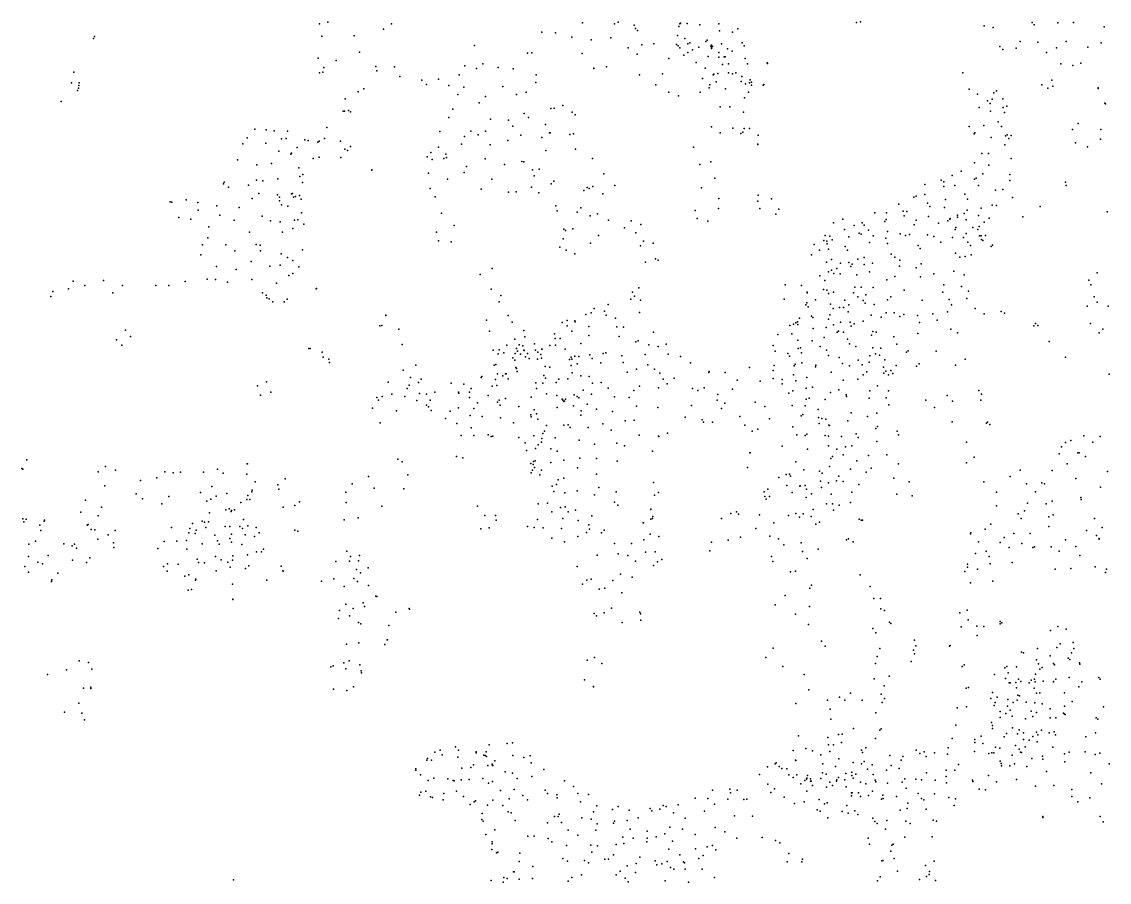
# Model space of a CAD drawing. Header units: millimetres. Extents: x -60275265 to 22802890, y -38578442 to 24337084.
# Drawn here: x -23198378 to -18737378, y -24458304 to -20930304 of the extents above; entities that cross this region are included whole.
import ezdxf

# ---------------------------------------------------------------- set-up
doc = ezdxf.new("R2010")
doc.units = ezdxf.units.MM
doc.header["$MEASUREMENT"] = 0
doc.layers.add('particles', color=7, linetype='Continuous', true_color=0x000000)

msp = doc.modelspace()

# ---------------------------------------------------------------- linework, layer by layer
at = {"layer": 'particles', "color": 93, "true_color": 0x67d435}
for p in [(-21976378, -20939304), (-21943378, -20931304), (-21714378, -20961304), (-21681378, -20938304), (-20898378, -20934304), (-20767378, -20939304), (-20751378, -20931304), (-20686378, -20944304), (-20681378, -20957304), (-20672378, -20966304), (-20502378, -20949304), (-20498378, -20939304), (-20496378, -20936304), (-20469378, -20937304), (-20417378, -20943304), (-20339378, -20939304), (-20261378, -20959304), (-19774378, -20933304), (-19758378, -20930304), (-19250378, -20947304), (-19213378, -20954304), (-19053378, -20933304), (-19045378, -20942304), (-18948378, -20934304), (-18883378, -20933304), (-18758378, -20951304), (-22903378, -20998304), (-22899378, -20990304), (-22899378, -20990304), (-21967378, -20989304), (-21835378, -20988304), (-21064378, -20972304), (-21009378, -20976304), (-20941378, -20993304), (-20862378, -21004304), (-20781378, -20996304), (-20508378, -20987304), (-20478378, -20998304), (-20392378, -21011304), (-20386378, -21005304), (-20336378, -20967304), (-20283378, -20972304), (-19102378, -21011304), (-18914378, -21011304), (-21812378, -21055304), (-21341378, -21027304), (-20710378, -21037304), (-20654378, -21024304), (-20605378, -21021304), (-20512378, -21023304), (-20506378, -21029304), (-20498378, -21037304), (-20466378, -21020304), (-20457378, -21017304), (-20446378, -21045304), (-20421378, -21034304), (-20371378, -21030304), (-20369378, -21026304), (-20369378, -21034304), (-20368378, -21040304), (-20364378, -21032304), (-20328378, -21020304), (-20303378, -21041304), (-20284378, -21050304), (-20243378, -21017304), (-20234378, -21029304), (-19186378, -21031304), (-19173378, -21044304), (-19119378, -21038304), (-19030378, -21013304), (-18954378, -21037304), (-18825378, -21034304), (-18770378, -21016304), (-21982378, -21079304), (-21908378, -21089304), (-21123378, -21059304), (-21106378, -21057304), (-20899378, -21060304), (-20673378, -21063304), (-20544378, -21081304), (-20482378, -21067304), (-20466378, -21056304), (-20432378, -21097304), (-20382378, -21072304), (-20339378, -21056304), (-20339378, -21075304), (-20316378, -21074304), (-20313378, -21074304), (-20231378, -21081304), (-20140378, -21099304), (-18995378, -21056304), (-18854378, -21100304), (-22985378, -21137304), (-21976378, -21139304), (-21963378, -21136304), (-21959378, -21118304), (-21745378, -21114304), (-21742378, -21131304), (-21669378, -21115304), (-21380378, -21111304), (-21333378, -21122304), (-21306378, -21102304), (-21244378, -21118304), (-21182378, -21123304), (-20851378, -21120304), (-20851378, -21121304), (-20799378, -21115304), (-20570378, -21143304), (-20394378, -21120304), (-20343378, -21142304), (-20324378, -21105304), (-20299378, -21103304), (-20299378, -21140304), (-20282378, -21143304), (-20269378, -21139304), (-20221378, -21102304), (-20139378, -21101304), (-19337378, -21139304), (-19337378, -21139304), (-18935378, -21102304), (-18886378, -21110304), (-22994378, -21181304), (-22963378, -21180304), (-21647378, -21155304), (-21557378, -21169304), (-21538378, -21187304), (-21488378, -21166304), (-21404378, -21147304), (-21089378, -21179304), (-21088378, -21148304), (-20664378, -21147304), (-20597378, -21188304), (-20405378, -21163304), (-20375378, -21189304), (-20362378, -21148304), (-20359378, -21145304), (-20350378, -21176304), (-20247378, -21175304), (-20244378, -21155304), (-20229378, -21184304), (-20213378, -21180304), (-20210378, -21168304), (-20205378, -21177304), (-20154378, -21187304), (-19014378, -21188304), (-18973378, -21169304), (-22969378, -21212304), (-22965378, -21202304), (-22964378, -21191304), (-21818378, -21217304), (-21795378, -21205304), (-21446378, -21191304), (-21409378, -21228304), (-21385378, -21198304), (-21224378, -21195304), (-21168378, -21228304), (-21129378, -21218304), (-20544378, -21218304), (-20504378, -21234304), (-20415378, -21219304), (-20415378, -21219304), (-20378378, -21201304), (-20311378, -21205304), (-20217378, -21219304), (-20204378, -21190304), (-20156378, -21190304), (-19311378, -21207304), (-19277378, -21227304), (-19277378, -21227304), (-19210378, -21222304), (-19199378, -21213304), (-18989378, -21202304), (-18969378, -21194304), (-18783378, -21201304), (-18782378, -21202304), (-18782378, -21203304), (-23036378, -21257304), (-21872378, -21246304), (-21322378, -21263304), (-21296378, -21237304), (-20978378, -21273304), (-20233378, -21242304), (-19237378, -21254304), (-19226378, -21265304), (-19217378, -21247304), (-19173378, -21246304), (-19157378, -21276304), (-18755378, -21264304), (-18752378, -21267304), (-21880378, -21296304), (-21874378, -21297304), (-21858378, -21294304), (-21850378, -21299304), (-21446378, -21323304), (-21429378, -21289304), (-21137378, -21306304), (-21119378, -21323304), (-21028378, -21286304), (-21014378, -21284304), (-20940378, -21301304), (-20928378, -21312304), (-20333378, -21279304), (-20294378, -21279304), (-20238378, -21301304), (-19270378, -21281304), (-19224378, -21296304), (-19172378, -21281304), (-19167378, -21302304), (-21946378, -21363304), (-21275378, -21330304), (-21202378, -21334304), (-21184378, -21358304), (-21050378, -21351304), (-20368378, -21361304), (-20368378, -21361304), (-20281378, -21366304), (-20235378, -21367304), (-20213378, -21367304), (-19312378, -21360304), (-19251378, -21355304), (-19193378, -21340304), (-19179378, -21359304), (-18865378, -21347304), (-22274378, -21406304), (-22242378, -21371304), (-22195378, -21373304), (-22163378, -21377304), (-22132378, -21410304), (-22114378, -21408304), (-22108378, -21379304), (-21956378, -21409304), (-21483378, -21380304), (-21382378, -21401304), (-21356378, -21378304), (-21326378, -21393304), (-21295378, -21379304), (-21151378, -21395304), (-21065378, -21404304), (-21033378, -21385304), (-21031378, -21386304), (-20950378, -21392304), (-20934378, -21389304), (-20333378, -21386304), (-20248378, -21388304), (-20240378, -21383304), (-20177378, -21395304), (-19291378, -21389304), (-19289378, -21386304), (-19222378, -21405304), (-19162378, -21398304), (-19156378, -21393304), (-19149378, -21408304), (-19139378, -21397304), (-18888378, -21372304), (-18773378, -21411304), (-18772378, -21372304), (-22291378, -21430304), (-22197378, -21428304), (-22068378, -21446304), (-22037378, -21414304), (-22023378, -21417304), (-21983378, -21424304), (-21978378, -21420304), (-21891378, -21420304), (-21873378, -21453304), (-21849378, -21441304), (-21488378, -21444304), (-21394378, -21432304), (-21276378, -21434304), (-21204378, -21417304), (-20927378, -21453304), (-20443378, -21444304), (-20179378, -21432304), (-20178378, -21433304), (-19165378, -21435304), (-18875378, -21427304), (-18826378, -21443304), (-22313378, -21496304), (-22143378, -21460304), (-22094378, -21473304), (-22092378, -21469304), (-22002378, -21491304), (-21978378, -21485304), (-21889378, -21486304), (-21862378, -21458304), (-21535378, -21484304), (-21520378, -21466304), (-21515378, -21495304), (-21467378, -21490304), (-21459378, -21473304), (-21455378, -21487304), (-21297378, -21492304), (-21048378, -21458304), (-20857378, -21490304), (-19260378, -21470304), (-19232378, -21470304), (-19140378, -21491304), (-22233378, -21517304), (-22174378, -21511304), (-22061378, -21529304), (-21762378, -21537304), (-21762378, -21538304), (-21373378, -21523304), (-21218378, -21515304), (-21146378, -21503304), (-21138378, -21504304), (-21103378, -21537304), (-21075378, -21535304), (-20417378, -21515304), (-20371378, -21504304), (-19345378, -21542304), (-19290378, -21509304), (-19231378, -21518304), (-22367378, -21587304), (-22235378, -21579304), (-22209378, -21582304), (-22147378, -21574304), (-22057378, -21564304), (-22047378, -21589304), (-22045378, -21556304), (-21530378, -21551304), (-21452378, -21575304), (-21383378, -21548304), (-21270378, -21575304), (-21096378, -21562304), (-21016378, -21584304), (-20810378, -21554304), (-20355378, -21571304), (-19427378, -21579304), (-19415378, -21586304), (-19382378, -21561304), (-19290378, -21576304), (-19283378, -21571304), (-19255378, -21553304), (-19145378, -21556304), (-19145378, -21581304), (-18917378, -21587304), (-22370378, -21594304), (-22350378, -21608304), (-22268378, -21600304), (-22226378, -21634304), (-22092378, -21635304), (-22088378, -21634304), (-21522378, -21614304), (-21314378, -21617304), (-21201378, -21628304), (-21170378, -21627304), (-21107378, -21608304), (-21077378, -21632304), (-21026378, -21595304), (-20892378, -21622304), (-20879378, -21609304), (-20870378, -21613304), (-20856378, -21606304), (-20765378, -21601304), (-20409378, -21611304), (-19493378, -21597304), (-19416378, -21606304), (-19370378, -21601304), (-19274378, -21602304), (-19204378, -21621304), (-19173378, -21618304), (-18914378, -21601304), (-22589378, -21668304), (-22583378, -21669304), (-22524378, -21660304), (-22476378, -21671304), (-22253378, -21654304), (-22149378, -21639304), (-22141378, -21649304), (-22141378, -21664304), (-22133378, -21680304), (-22083378, -21649304), (-22075378, -21647304), (-22058378, -21642304), (-22052378, -21658304), (-21502378, -21648304), (-20814378, -21636304), (-20339378, -21655304), (-20179378, -21665304), (-20177378, -21641304), (-20122378, -21656304), (-19600378, -21678304), (-19539378, -21649304), (-19529378, -21645304), (-19493378, -21638304), (-19482378, -21674304), (-19409378, -21659304), (-19329378, -21637304), (-19318378, -21657304), (-19134378, -21650304), (-22475378, -21703304), (-22398378, -21685304), (-22386378, -21723304), (-22306378, -21692304), (-22106378, -21686304), (-22051378, -21714304), (-21476378, -21715304), (-21007378, -21685304), (-21001378, -21705304), (-20920378, -21711304), (-20905378, -21693304), (-20836378, -21718304), (-20436378, -21704304), (-20340378, -21695304), (-20171378, -21696304), (-20105378, -21719304), (-20092378, -21699304), (-19698378, -21713304), (-19651378, -21714304), (-19583378, -21706304), (-19567378, -21708304), (-19473378, -21688304), (-19413378, -21691304), (-19359378, -21723304), (-19332378, -21716304), (-19320378, -21702304), (-19262378, -21694304), (-19217378, -21682304), (-19199378, -21683304), (-19020378, -21687304), (-18746378, -21709304), (-22553378, -21732304), (-22505378, -21739304), (-22326378, -21743304), (-22212378, -21727304), (-22178378, -21746304), (-22138378, -21750304), (-22079378, -21744304), (-22065378, -21742304), (-22041378, -21760304), (-21424378, -21765304), (-20866378, -21726304), (-20791378, -21743304), (-20698378, -21746304), (-20658378, -21761304), (-20428378, -21736304), (-20384378, -21747304), (-19868378, -21755304), (-19830378, -21740304), (-19784378, -21766304), (-19750378, -21754304), (-19742378, -21764304), (-19658378, -21749304), (-19652378, -21741304), (-19578378, -21726304), (-19537378, -21762304), (-19529378, -21744304), (-19478378, -21729304), (-19438378, -21756304), (-19399378, -21746304), (-19391378, -21740304), (-19390378, -21736304), (-19360378, -21731304), (-19324378, -21742304), (-19273378, -21725304), (-19250378, -21751304), (-19229378, -21735304), (-19091378, -21730304), (-22430378, -21771304), (-22264378, -21792304), (-22129378, -21793304), (-22086378, -21778304), (-21496378, -21793304), (-20974378, -21781304), (-20968378, -21786304), (-20938378, -21779304), (-20832378, -21806304), (-20726378, -21775304), (-20679378, -21796304), (-19902378, -21807304), (-19883378, -21809304), (-19823378, -21782304), (-19805378, -21812304), (-19763378, -21797304), (-19755378, -21801304), (-19725378, -21785304), (-19705378, -21808304), (-19646378, -21790304), (-19595378, -21799304), (-19573378, -21807304), (-19556378, -21802304), (-19483378, -21804304), (-19456378, -21811304), (-19369378, -21782304), (-19366378, -21774304), (-19324378, -21798304), (-19297378, -21773304), (-19276378, -21782304), (-19271378, -21770304), (-19269378, -21808304), (-19263378, -21808304), (-19245378, -21806304), (-22457378, -21844304), (-22434378, -21816304), (-22361378, -21844304), (-22236378, -21843304), (-22220378, -21846304), (-21488378, -21828304), (-21437378, -21832304), (-20991378, -21854304), (-20977378, -21820304), (-20865378, -21838304), (-20660378, -21849304), (-20647378, -21829304), (-20608378, -21838304), (-19947378, -21843304), (-19908378, -21827304), (-19896378, -21829304), (-19894378, -21841304), (-19874378, -21824304), (-19820378, -21851304), (-19721378, -21835304), (-19654378, -21817304), (-19647378, -21839304), (-19521378, -21848304), (-19428378, -21833304), (-19380378, -21815304), (-19335378, -21815304), (-19317378, -21834304), (-19306378, -21847304), (-19261378, -21823304), (-19256378, -21827304), (-19222378, -21852304), (-19216378, -21846304), (-22464378, -21886304), (-22324378, -21869304), (-22218378, -21869304), (-22134378, -21881304), (-22108378, -21897304), (-22047378, -21865304), (-20965378, -21867304), (-20929378, -21881304), (-20598378, -21902304), (-19959378, -21886304), (-19926378, -21866304), (-19888378, -21863304), (-19811378, -21867304), (-19743378, -21896304), (-19632378, -21883304), (-19617378, -21895304), (-19512378, -21859304), (-19368378, -21879304), (-19350378, -21895304), (-19328378, -21893304), (-19303378, -21885304), (-22399378, -21933304), (-22319378, -21946304), (-22257378, -21913304), (-22180378, -21932304), (-22138378, -21928304), (-22086378, -21909304), (-22062378, -21935304), (-21269378, -21942304), (-21269378, -21942304), (-20639378, -21916304), (-20587378, -21907304), (-19897378, -21916304), (-19877378, -21905304), (-19855378, -21942304), (-19839378, -21920304), (-19805378, -21917304), (-19797378, -21934304), (-19792378, -21924304), (-19769378, -21904304), (-19742378, -21925304), (-19708378, -21920304), (-19597378, -21932304), (-19596378, -21908304), (-19529378, -21939304), (-19509378, -21923304), (-22862378, -21991304), (-22437378, -21986304), (-22403378, -21987304), (-22254378, -21987304), (-22102378, -21970304), (-22086378, -21962304), (-21318378, -21966304), (-19924378, -21972304), (-19904378, -21991304), (-19888378, -21955304), (-19876378, -21948304), (-19867378, -21962304), (-19841378, -21963304), (-19773378, -21968304), (-19720378, -21955304), (-19650378, -21988304), (-19617378, -21975304), (-19511378, -21976304), (-19457378, -21963304), (-19374378, -21953304), (-19332378, -21967304), (-18821378, -21989304), (-18787378, -21959304), (-23071378, -22036304), (-23006378, -22025304), (-22987378, -21993304), (-22939378, -22012304), (-22785378, -22012304), (-22648378, -22011304), (-22594378, -22011304), (-22528378, -21995304), (-22354378, -21998304), (-22153378, -22002304), (-21990378, -22025304), (-21989378, -22024304), (-21273378, -22026304), (-20667378, -22021304), (-20067378, -22008304), (-20000378, -22011304), (-19909378, -22028304), (-19896378, -22031304), (-19781378, -22018304), (-19754378, -22018304), (-19706378, -22020304), (-19578378, -22030304), (-19578378, -22030304), (-19416378, -22009304), (-19343378, -22016304), (-19314378, -22035304), (-18812378, -22008304), (-23079378, -22057304), (-22824378, -22042304), (-22210378, -22041304), (-22196378, -22051304), (-22193378, -22062304), (-22183378, -22066304), (-22168378, -22078304), (-22121378, -22078304), (-22109378, -22068304), (-21239378, -22078304), (-21233378, -22053304), (-20699378, -22068304), (-20692378, -22038304), (-20685378, -22055304), (-20660378, -22072304), (-20071378, -22067304), (-19976378, -22038304), (-19976378, -22041304), (-19942378, -22070304), (-19889378, -22044304), (-19868378, -22038304), (-19821378, -22071304), (-19786378, -22041304), (-19768378, -22058304), (-19746378, -22073304), (-19736378, -22049304), (-19646378, -22070304), (-19633378, -22058304), (-19504378, -22072304), (-19420378, -22038304), (-19393378, -22069304), (-19321378, -22064304), (-18799378, -22058304), (-18786378, -22080304), (-20862378, -22123304), (-20850378, -22106304), (-20807378, -22117304), (-20792378, -22089304), (-20664378, -22122304), (-19982378, -22090304), (-19977378, -22082304), (-19972378, -22099304), (-19880378, -22088304), (-19870378, -22105304), (-19843378, -22101304), (-19827378, -22102304), (-19808378, -22119304), (-19805378, -22091304), (-19738378, -22084304), (-19702378, -22089304), (-19652378, -22123304), (-19619378, -22123304), (-19401378, -22119304), (-19384378, -22091304), (-19287378, -22106304), (-19181378, -22118304), (-19167378, -22125304), (-19167378, -22125304), (-18827378, -22096304), (-18742378, -22096304), (-21705378, -22134304), (-21704378, -22133304), (-21291378, -22153304), (-21203378, -22134304), (-21186378, -22162304), (-20981378, -22163304), (-20961378, -22155304), (-20929378, -22156304), (-20928378, -22160304), (-20884378, -22130304), (-20801378, -22133304), (-20762378, -22145304), (-20032378, -22170304), (-20022378, -22164304), (-20016378, -22160304), (-20007378, -22145304), (-19958378, -22137304), (-19953378, -22143304), (-19889378, -22149304), (-19883378, -22131304), (-19839378, -22162304), (-19800378, -22162304), (-19784378, -22168304), (-19746378, -22158304), (-19714378, -22133304), (-19673378, -22141304), (-19596378, -22139304), (-19580378, -22130304), (-19523378, -22135304), (-19516378, -22163304), (-19461378, -22128304), (-19443378, -22153304), (-19250378, -22128304), (-19040378, -22167304), (-18814378, -22167304), (-22772378, -22194304), (-21729378, -22177304), (-21721378, -22175304), (-21651378, -22191304), (-21279378, -22198304), (-21139378, -22196304), (-21013378, -22210304), (-20960378, -22177304), (-20942378, -22199304), (-20872378, -22180304), (-20757378, -22181304), (-20730378, -22182304), (-20606378, -22202304), (-20096378, -22212304), (-20047378, -22175304), (-20039378, -22210304), (-20015378, -22171304), (-19951378, -22188304), (-19898378, -22184304), (-19868378, -22173304), (-19853378, -22202304), (-19848378, -22198304), (-19827378, -22202304), (-19796378, -22178304), (-19712378, -22215304), (-19707378, -22200304), (-19693378, -22202304), (-19522378, -22208304), (-19387378, -22191304), (-19360378, -22205304), (-19046378, -22177304), (-19030378, -22175304), (-18779378, -22205304), (-18763378, -22190304), (-22810378, -22234304), (-22788378, -22256304), (-22752378, -22221304), (-21637378, -22253304), (-21208378, -22256304), (-21175378, -22231304), (-21157378, -22254304), (-21142378, -22259304), (-21135378, -22222304), (-21095378, -22250304), (-21032378, -22258304), (-21010378, -22229304), (-21008378, -22256304), (-20990378, -22229304), (-20905378, -22249304), (-20872378, -22216304), (-20748378, -22221304), (-20679378, -22242304), (-20669378, -22238304), (-20625378, -22254304), (-20555378, -22252304), (-20115378, -22258304), (-20014378, -22236304), (-19955378, -22238304), (-19906378, -22225304), (-19811378, -22231304), (-19802378, -22250304), (-19620378, -22222304), (-19608378, -22252304), (-18983378, -22241304), (-22020378, -22270304), (-22015378, -22270304), (-21966378, -22284304), (-21966378, -22284304), (-21264378, -22277304), (-21244378, -22292304), (-21239378, -22275304), (-21220378, -22288304), (-21174378, -22290304), (-21168378, -22269304), (-21164378, -22280304), (-21152378, -22293304), (-21139378, -22277304), (-21137378, -22278304), (-21132378, -22304304), (-21123378, -22290304), (-21090378, -22277304), (-21081378, -22285304), (-21069378, -22294304), (-21064378, -22272304), (-21063378, -22273304), (-20969378, -22272304), (-20929378, -22301304), (-20913378, -22302304), (-20867378, -22295304), (-20813378, -22290304), (-20802378, -22287304), (-20736378, -22300304), (-20641378, -22294304), (-20588378, -22261304), (-20546378, -22293304), (-20496378, -22303304), (-20107378, -22280304), (-20055378, -22290304), (-20048378, -22301304), (-20013378, -22270304), (-20004378, -22267304), (-20000378, -22288304), (-19923378, -22261304), (-19897378, -22277304), (-19889378, -22299304), (-19777378, -22261304), (-19719378, -22300304), (-19707378, -22267304), (-19696378, -22291304), (-19680378, -22297304), (-19674378, -22268304), (-19569378, -22284304), (-19562378, -22279304), (-19447378, -22280304), (-21962378, -22305304), (-21939378, -22314304), (-21936378, -22327304), (-21582378, -22338304), (-21260378, -22338304), (-21253378, -22335304), (-21183378, -22308304), (-21176378, -22318304), (-21171378, -22348304), (-21116378, -22310304), (-21082378, -22314304), (-21066378, -22309304), (-21051378, -22343304), (-21032378, -22346304), (-20951378, -22315304), (-20944378, -22305304), (-20944378, -22340304), (-20942378, -22313304), (-20919378, -22333304), (-20858378, -22310304), (-20823378, -22328304), (-20731378, -22327304), (-20630378, -22337304), (-20455378, -22329304), (-20213378, -22347304), (-20112378, -22339304), (-20030378, -22341304), (-20025378, -22334304), (-19998378, -22329304), (-19942378, -22345304), (-19941378, -22338304), (-19845378, -22307304), (-19831378, -22331304), (-19803378, -22341304), (-19767378, -22317304), (-19751378, -22337304), (-19722378, -22326304), (-19663378, -22346304), (-19657378, -22316304), (-19611378, -22340304), (-19527378, -22342304), (-19517378, -22333304), (-19368378, -22338304), (-19328378, -22313304), (-18916378, -22305304), (-21633378, -22358304), (-21604378, -22388304), (-21314378, -22388304), (-21311378, -22385304), (-21246378, -22373304), (-21224378, -22382304), (-21213378, -22374304), (-21211378, -22373304), (-21169378, -22351304), (-21166378, -22364304), (-21056378, -22381304), (-21050378, -22391304), (-20940378, -22369304), (-20905378, -22382304), (-20870378, -22385304), (-20714378, -22367304), (-20676378, -22354304), (-20602378, -22355304), (-20581378, -22371304), (-20522378, -22391304), (-20379378, -22368304), (-20378378, -22364304), (-20313378, -22368304), (-20116378, -22392304), (-20115378, -22360304), (-20032378, -22378304), (-19977378, -22389304), (-19878378, -22366304), (-19746378, -22377304), (-19731378, -22365304), (-19661378, -22371304), (-19653378, -22363304), (-19642378, -22377304), (-19633378, -22360304), (-19625378, -22372304), (-18737378, -22375304), (-22231378, -22423304), (-22194378, -22406304), (-21695378, -22407304), (-21617378, -22434304), (-21609378, -22420304), (-21571378, -22409304), (-21560378, -22395304), (-21436378, -22412304), (-21385378, -22416304), (-21355378, -22434304), (-21268378, -22424304), (-21255378, -22397304), (-21249378, -22422304), (-21203378, -22394304), (-21089378, -22410304), (-21086378, -22434304), (-21060378, -22412304), (-21006378, -22409304), (-20995378, -22395304), (-20958378, -22394304), (-20857378, -22412304), (-20821378, -22409304), (-20792378, -22432304), (-20664378, -22424304), (-20586378, -22431304), (-20567378, -22396304), (-20550378, -22415304), (-20446378, -22434304), (-20398378, -22431304), (-20283378, -22436304), (-20263378, -22400304), (-20169378, -22403304), (-20079378, -22397304), (-20079378, -22415304), (-20022378, -22402304), (-19980378, -22432304), (-19954378, -22428304), (-19829378, -22399304), (-19768378, -22396304), (-19687378, -22423304), (-22218378, -22461304), (-22176378, -22448304), (-21742378, -22470304), (-21734378, -22482304), (-21720378, -22466304), (-21680378, -22457304), (-21627378, -22467304), (-21578378, -22483304), (-21567378, -22454304), (-21538378, -22457304), (-21522378, -22482304), (-21504378, -22449304), (-21407378, -22448304), (-21405378, -22453304), (-21361378, -22449304), (-21361378, -22471304), (-21285378, -22463304), (-21240378, -22481304), (-21213378, -22475304), (-21108378, -22469304), (-21046378, -22456304), (-21003378, -22462304), (-20981378, -22478304), (-20978378, -22481304), (-20967378, -22477304), (-20932378, -22460304), (-20920378, -22467304), (-20913378, -22472304), (-20895378, -22440304), (-20861378, -22457304), (-20767378, -22468304), (-20707378, -22471304), (-20687378, -22442304), (-20424378, -22442304), (-20345378, -22481304), (-20342378, -22458304), (-20052378, -22453304), (-20035378, -22443304), (-19980378, -22477304), (-19968378, -22473304), (-19903378, -22479304), (-19881378, -22450304), (-19846378, -22439304), (-19816378, -22459304), (-19815378, -22467304), (-19722378, -22473304), (-19719378, -22443304), (-19652378, -22472304), (-19643378, -22443304), (-19490378, -22481304), (-19402378, -22462304), (-19272378, -22442304), (-19264378, -22482304), (-19261378, -22457304), (-21759378, -22514304), (-21661378, -22525304), (-21538378, -22502304), (-21529378, -22509304), (-21519378, -22524304), (-21441378, -22527304), (-21406378, -22513304), (-21343378, -22516304), (-21328378, -22493304), (-21247378, -22490304), (-21236378, -22502304), (-21159378, -22508304), (-21096378, -22521304), (-21001378, -22512304), (-20975378, -22487304), (-20971378, -22486304), (-20934378, -22505304), (-20903378, -22525304), (-20879378, -22498304), (-20840378, -22519304), (-20676378, -22506304), (-20589378, -22512304), (-20451378, -22503304), (-20328378, -22515304), (-20314378, -22494304), (-20189378, -22489304), (-20150378, -22507304), (-20038378, -22504304), (-19984378, -22505304), (-19931378, -22520304), (-19641378, -22501304), (-19454378, -22511304), (-19380378, -22485304), (-21460378, -22556304), (-21359378, -22544304), (-21310378, -22549304), (-21234378, -22554304), (-21110378, -22541304), (-21109378, -22550304), (-21086378, -22538304), (-21081378, -22560304), (-20905378, -22543304), (-20775378, -22528304), (-20723378, -22566304), (-20686378, -22563304), (-20477378, -22551304), (-20407378, -22562304), (-20402378, -22571304), (-20365378, -22571304), (-20252378, -22549304), (-20131378, -22558304), (-20001378, -22546304), (-19994378, -22540304), (-19929378, -22552304), (-19916378, -22556304), (-19900378, -22560304), (-19810378, -22566304), (-19796378, -22533304), (-19729378, -22549304), (-19690378, -22535304), (-19382378, -22570304), (-19237378, -22571304), (-21728378, -22575304), (-21413378, -22577304), (-21355378, -22595304), (-21181378, -22575304), (-21054378, -22609304), (-21045378, -22586304), (-20974378, -22584304), (-20956378, -22583304), (-20949378, -22593304), (-20875378, -22594304), (-20814378, -22579304), (-20780378, -22605304), (-20232378, -22584304), (-20202378, -22608304), (-20178378, -22601304), (-20035378, -22591304), (-19927378, -22577304), (-19887378, -22584304), (-19885378, -22585304), (-19694378, -22598304), (-19688378, -22590304), (-19607378, -22609304), (-19240378, -22576304), (-19227378, -22581304), (-21395378, -22626304), (-21343378, -22626304), (-21285378, -22624304), (-21272378, -22631304), (-21265378, -22629304), (-21159378, -22635304), (-21133378, -22657304), (-21097378, -22628304), (-21066378, -22654304), (-21065378, -22638304), (-21061378, -22618304), (-21010378, -22636304), (-20912378, -22645304), (-20757378, -22658304), (-20665378, -22625304), (-20586378, -22629304), (-20584378, -22631304), (-20549378, -22617304), (-20018378, -22624304), (-19984378, -22627304), (-19977378, -22621304), (-19902378, -22627304), (-19888378, -22629304), (-19835378, -22631304), (-19775378, -22620304), (-19767378, -22634304), (-19691378, -22651304), (-19601378, -22623304), (-19322378, -22653304), (-18917378, -22655304), (-18894378, -22647304), (-18841378, -22628304), (-18805378, -22653304), (-18774378, -22631304), (-21128378, -22688304), (-21091378, -22680304), (-21079378, -22665304), (-21028378, -22681304), (-21001378, -22691304), (-20849378, -22662304), (-20726378, -22669304), (-20611378, -22690304), (-20211378, -22698304), (-20210378, -22698304), (-20079378, -22670304), (-19975378, -22683304), (-19888378, -22669304), (-19855378, -22683304), (-19829378, -22705304), (-19819378, -22673304), (-19793378, -22669304), (-19649378, -22705304), (-18943378, -22702304), (-18933378, -22673304), (-18866378, -22697304), (-18866378, -22697304), (-18861378, -22697304), (-23177378, -22726304), (-22273378, -22743304), (-22272378, -22743304), (-21655378, -22723304), (-21638378, -22734304), (-21415378, -22713304), (-21388378, -22718304), (-21110378, -22741304), (-21100378, -22745304), (-21099378, -22733304), (-21092378, -22730304), (-21028378, -22737304), (-20975378, -22728304), (-20909378, -22719304), (-20841378, -22721304), (-20756378, -22731304), (-20022378, -22734304), (-19879378, -22720304), (-19872378, -22712304), (-19772378, -22730304), (-19724378, -22709304), (-19601378, -22743304), (-19323378, -22739304), (-19291378, -22715304), (-18909378, -22742304), (-18835378, -22713304), (-23198378, -22762304), (-23194378, -22764304), (-22885378, -22775304), (-22855378, -22754304), (-22814378, -22769304), (-22611378, -22775304), (-22577378, -22779304), (-22547378, -22777304), (-22453378, -22777304), (-22395378, -22764304), (-22372378, -22781304), (-22275378, -22785304), (-21775378, -22794304), (-21614378, -22787304), (-21108378, -22779304), (-21103378, -22768304), (-21094378, -22757304), (-21073378, -22787304), (-21066378, -22769304), (-20918378, -22759304), (-20840378, -22785304), (-20221378, -22758304), (-20062378, -22786304), (-20048378, -22785304), (-20044378, -22793304), (-19990378, -22767304), (-19926378, -22772304), (-19914378, -22781304), (-19885378, -22754304), (-19846378, -22793304), (-19799378, -22764304), (-19734378, -22777304), (-19714378, -22760304), (-19143378, -22795304), (-19102378, -22768304), (-18971378, -22770304), (-18744378, -22774304), (-22857378, -22833304), (-22711378, -22811304), (-22644378, -22800304), (-22418378, -22836304), (-22240378, -22816304), (-22148378, -22828304), (-22117378, -22804304), (-21843378, -22825304), (-21022378, -22834304), (-21005378, -22827304), (-20997378, -22808304), (-20975378, -22801304), (-20831378, -22840304), (-20607378, -22819304), (-20093378, -22799304), (-20060378, -22831304), (-20006378, -22834304), (-20005378, -22833304), (-19985378, -22832304), (-19922378, -22813304), (-19918378, -22840304), (-19888378, -22820304), (-19856378, -22812304), (-19828378, -22815304), (-19764378, -22827304), (-19620378, -22801304), (-19558378, -22816304), (-19251378, -22817304), (-19076378, -22824304), (-19014378, -22821304), (-19002378, -22825304), (-18874378, -22802304), (-18773378, -22838304), (-22729378, -22865304), (-22594378, -22877304), (-22465378, -22860304), (-22400378, -22875304), (-22357378, -22864304), (-22270378, -22873304), (-22254378, -22858304), (-22253378, -22850304), (-22144378, -22847304), (-21868378, -22859304), (-21752378, -22842304), (-21631378, -22845304), (-21015378, -22856304), (-20970378, -22862304), (-20919378, -22853304), (-20849378, -22869304), (-20760378, -22858304), (-20602378, -22871304), (-20586378, -22860304), (-20152378, -22857304), (-20150378, -22877304), (-20137378, -22847304), (-20131378, -22877304), (-20038378, -22860304), (-19980378, -22880304), (-19979378, -22847304), (-19959378, -22866304), (-19878378, -22867304), (-19793378, -22859304), (-19608378, -22867304), (-19546378, -22874304), (-19199378, -22859304), (-19039378, -22857304), (-18853378, -22881304), (-22936378, -22891304), (-22871378, -22920304), (-22703378, -22886304), (-22624378, -22906304), (-22439378, -22895304), (-22422378, -22887304), (-22347378, -22927304), (-22299378, -22901304), (-22275378, -22889304), (-22262378, -22889304), (-22126378, -22920304), (-22078378, -22914304), (-22059378, -22899304), (-21867378, -22901304), (-21721378, -22916304), (-21328378, -22916304), (-21079378, -22907304), (-21042378, -22904304), (-20988378, -22922304), (-20969378, -22919304), (-20766378, -22900304), (-20753378, -22912304), (-20618378, -22929304), (-20144378, -22887304), (-19897378, -22907304), (-19872378, -22907304), (-19845378, -22912304), (-19799378, -22901304), (-19199378, -22915304), (-19072378, -22904304), (-18996378, -22907304), (-18971378, -22896304), (-18852378, -22889304), (-23194378, -22968304), (-23180378, -22970304), (-22956378, -22941304), (-22884378, -22956304), (-22428378, -22943304), (-22361378, -22931304), (-22339378, -22938304), (-22337378, -22934304), (-22325378, -22931304), (-22289378, -22971304), (-21876378, -22972304), (-21818378, -22964304), (-21298378, -22955304), (-21254378, -22954304), (-21252378, -22973304), (-21082378, -22971304), (-21023378, -22939304), (-20978378, -22966304), (-20957378, -22940304), (-20927378, -22932304), (-20859378, -22956304), (-20617378, -22930304), (-20617378, -22969304), (-20610378, -22966304), (-20609378, -22959304), (-20328378, -22966304), (-20289378, -22946304), (-20266378, -22940304), (-20258378, -22949304), (-20172378, -22951304), (-20053378, -22954304), (-20023378, -22946304), (-20008378, -22961304), (-19993378, -22948304), (-19960378, -22958304), (-19951378, -22930304), (-19868378, -22932304), (-19763378, -22969304), (-19110378, -22948304), (-19099378, -22966304), (-19085378, -22935304), (-18985378, -22960304), (-18967378, -22952304), (-18797378, -22967304), (-18797378, -22967304), (-23190378, -22981304), (-23124378, -22994304), (-23120378, -23016304), (-23106378, -22977304), (-23104378, -22974304), (-22930378, -22994304), (-22925378, -22991304), (-22913378, -23012304), (-22898378, -23013304), (-22815378, -23016304), (-22584378, -23004304), (-22508378, -23008304), (-22497378, -22987304), (-22482378, -23014304), (-22458378, -22978304), (-22449378, -22982304), (-22443378, -23004304), (-22432378, -22980304), (-22364378, -22999304), (-22344378, -23000304), (-22304378, -23000304), (-22293378, -23007304), (-22271378, -22997304), (-22237378, -23004304), (-22078378, -23014304), (-22066378, -23018304), (-21315378, -23009304), (-21281378, -23005304), (-21124378, -22999304), (-21096378, -23004304), (-21059378, -23005304), (-20984378, -23007304), (-20916378, -22975304), (-20872378, -22992304), (-20869378, -23010304), (-20809378, -23014304), (-20649378, -22984304), (-20647378, -22985304), (-20187378, -23008304), (-20113378, -22984304), (-19941378, -22990304), (-19925378, -22982304), (-19754378, -22974304), (-19749378, -22974304), (-19246378, -23011304), (-19223378, -22990304), (-18985378, -23000304), (-18830378, -23016304), (-18766378, -23003304), (-23141378, -23059304), (-22886378, -23051304), (-22843378, -23034304), (-22614378, -23061304), (-22562378, -23060304), (-22522378, -23057304), (-22513378, -23025304), (-22486378, -23028304), (-22406378, -23035304), (-22395378, -23058304), (-22344378, -23048304), (-22338378, -23031304), (-22281378, -23034304), (-22243378, -23040304), (-22224378, -23026304), (-21023378, -23047304), (-20971378, -23063304), (-20917378, -23041304), (-20882378, -23024304), (-20820378, -23026304), (-20646378, -23054304), (-20620378, -23031304), (-20584378, -23041304), (-20300378, -23055304), (-20250378, -23043304), (-20129378, -23039304), (-20094378, -23050304), (-19815378, -23054304), (-19807378, -23050304), (-19788378, -23063304), (-19306378, -23029304), (-19305378, -23026304), (-19274378, -23062304), (-19168378, -23044304), (-19128378, -23028304), (-19061378, -23028304), (-18916378, -23054304), (-18789378, -23037304), (-18779378, -23052304), (-18778378, -23048304), (-23169378, -23072304), (-23026378, -23070304), (-22991378, -23079304), (-22981378, -23072304), (-22973378, -23088304), (-22822378, -23067304), (-22820378, -23086304), (-22640378, -23090304), (-22521378, -23092304), (-22458378, -23070304), (-22388378, -23072304), (-22338378, -23064304), (-22295378, -23073304), (-22235378, -23104304), (-22215378, -23103304), (-22206378, -23092304), (-21865378, -23100304), (-20766378, -23069304), (-20697378, -23069304), (-20639378, -23105304), (-20599378, -23104304), (-20375378, -23099304), (-20368378, -23064304), (-20072378, -23075304), (-20001378, -23066304), (-19995378, -23102304), (-19931378, -23093304), (-19242378, -23100304), (-19184378, -23065304), (-19148378, -23085304), (-19095378, -23069304), (-19050378, -23085304), (-19043378, -23083304), (-18975378, -23083304), (-18943378, -23101304), (-18874378, -23081304), (-23170378, -23123304), (-23132378, -23146304), (-23090378, -23119304), (-22990378, -23138304), (-22932378, -23147304), (-22919378, -23128304), (-22478378, -23134304), (-22473378, -23147304), (-22449378, -23148304), (-22403378, -23122304), (-22380378, -23136304), (-22352378, -23146304), (-22333378, -23138304), (-22332378, -23120304), (-22272378, -23116304), (-21910378, -23143304), (-21854378, -23142304), (-21849378, -23123304), (-21817378, -23140304), (-21813378, -23118304), (-20837378, -23117304), (-20751378, -23111304), (-20712378, -23119304), (-20681378, -23142304), (-20590378, -23145304), (-20573378, -23135304), (-20122378, -23122304), (-20117378, -23143304), (-19976378, -23131304), (-19285378, -23110304), (-19230378, -23123304), (-19135378, -23147304), (-18857378, -23119304), (-23185378, -23164304), (-23170378, -23187304), (-23113378, -23153304), (-23050378, -23191304), (-22616378, -23163304), (-22602378, -23182304), (-22600378, -23153304), (-22556378, -23154304), (-22400378, -23181304), (-22343378, -23166304), (-22280378, -23172304), (-22266378, -23161304), (-22134378, -23162304), (-22127378, -23181304), (-22126378, -23183304), (-21825378, -23176304), (-21808378, -23190304), (-21777378, -23169304), (-20920378, -23164304), (-20742378, -23195304), (-20607378, -23159304), (-20044378, -23186304), (-20024378, -23182304), (-19330378, -23184304), (-19319378, -23154304), (-19319378, -23166304), (-19277378, -23175304), (-19225378, -23153304), (-18959378, -23175304), (-18894378, -23171304), (-18795378, -23165304), (-18752378, -23188304), (-18748378, -23175304), (-23076378, -23225304), (-23075378, -23218304), (-22529378, -23203304), (-22512378, -23197304), (-22485378, -23219304), (-22484378, -23216304), (-22333378, -23236304), (-22193378, -23219304), (-22193378, -23220304), (-21968378, -23223304), (-21918378, -23214304), (-21836378, -23213304), (-21821378, -23225304), (-20898378, -23236304), (-20880378, -23219304), (-20862378, -23216304), (-20773378, -23221304), (-20694378, -23207304), (-19959378, -23240304), (-19759378, -23197304), (-19306378, -23231304), (-19215378, -23224304), (-22515378, -23261304), (-22502378, -23258304), (-21875378, -23245304), (-21775378, -23242304), (-21746378, -23285304), (-21742378, -23286304), (-20830378, -23257304), (-20806378, -23252304), (-20737378, -23271304), (-20067378, -23282304), (-19965378, -23252304), (-19718378, -23246304), (-22332378, -23298304), (-22332378, -23299304), (-21869378, -23318304), (-21798378, -23312304), (-21792378, -23328304), (-20108378, -23321304), (-19967378, -23328304), (-19703378, -23294304), (-19676378, -23295304), (-21895378, -23344304), (-21854378, -23366304), (-21839378, -23335304), (-21663378, -23351304), (-21609378, -23335304), (-21609378, -23335304), (-21607378, -23339304), (-20850378, -23356304), (-20841378, -23366304), (-20809378, -23354304), (-20779378, -23334304), (-20663378, -23351304), (-20660378, -23358304), (-20024378, -23359304), (-19674378, -23337304), (-19659378, -23344304), (-19350378, -23353304), (-19320378, -23342304), (-21899378, -23376304), (-21817378, -23393304), (-21807378, -23398304), (-21692378, -23405304), (-20735378, -23393304), (-20659378, -23384304), (-19971378, -23401304), (-19707378, -23417304), (-19639378, -23392304), (-19633378, -23397304), (-19345378, -23411304), (-19316378, -23382304), (-19280378, -23408304), (-19252378, -23409304), (-19185378, -23389304), (-19184378, -23398304), (-19178378, -23394304), (-18948378, -23410304), (-21699378, -23464304), (-21698378, -23464304), (-19694378, -23436304), (-19279378, -23446304), (-18978378, -23426304), (-18914378, -23421304), (-21866378, -23482304), (-21815378, -23476304), (-21709378, -23483304), (-20115378, -23498304), (-19917378, -23470304), (-19902378, -23490304), (-19678378, -23499304), (-19540378, -23506304), (-19536378, -23466304), (-19531378, -23489304), (-19392378, -23490304), (-19390378, -23488304), (-19032378, -23500304), (-18952378, -23496304), (-18938378, -23480304), (-18885378, -23475304), (-18882378, -23500304), (-22962378, -23550304), (-21855378, -23550304), (-20879378, -23548304), (-20848378, -23536304), (-20146378, -23536304), (-19689378, -23533304), (-19550378, -23553304), (-19536378, -23522304), (-19097378, -23515304), (-19089378, -23517304), (-19036378, -23546304), (-18979378, -23530304), (-18905378, -23539304), (-18899378, -23545304), (-18892378, -23517304), (-23015378, -23587304), (-22924378, -23557304), (-22911378, -23585304), (-21930378, -23575304), (-21921378, -23571304), (-21877378, -23559304), (-21869378, -23583304), (-21811378, -23566304), (-21806378, -23591304), (-20819378, -23561304), (-20076378, -23574304), (-19696378, -23561304), (-19340378, -23573304), (-19332378, -23566304), (-19165378, -23579304), (-19157378, -23574304), (-19118378, -23575304), (-19027378, -23562304), (-19022378, -23584304), (-19012378, -23578304), (-18966378, -23561304), (-18962378, -23566304), (-18859378, -23558304), (-18857378, -23564304), (-23093378, -23606304), (-21804378, -23599304), (-20889378, -23628304), (-19989378, -23606304), (-19701378, -23624304), (-19640378, -23613304), (-19208378, -23606304), (-19162378, -23622304), (-19151378, -23599304), (-19147378, -23640304), (-19143378, -23641304), (-19120378, -23639304), (-19109378, -23626304), (-19100378, -23635304), (-19065378, -23640304), (-19057378, -23629304), (-19043378, -23625304), (-19041378, -23637304), (-19039378, -23605304), (-19008378, -23634304), (-18966378, -23635304), (-18966378, -23637304), (-18956378, -23626304), (-18902378, -23618304), (-18849378, -23636304), (-18780378, -23619304), (-18774378, -23626304), (-22945378, -23662304), (-22915378, -23664304), (-22914378, -23658304), (-21919378, -23666304), (-21864378, -23672304), (-21837378, -23657304), (-20853378, -23657304), (-20852378, -23655304), (-19970378, -23669304), (-19798378, -23683304), (-19673378, -23687304), (-19660378, -23653304), (-19324378, -23662304), (-19314378, -23660304), (-19216378, -23680304), (-19118378, -23661304), (-19045378, -23662304), (-19036378, -23683304), (-19022378, -23682304), (-18921378, -23681304), (-18862378, -23657304), (-22964378, -23724304), (-20023378, -23725304), (-19893378, -23711304), (-19844378, -23699304), (-19822378, -23712304), (-19750378, -23711304), (-19668378, -23721304), (-19659378, -23705304), (-19223378, -23704304), (-19205378, -23721304), (-19197378, -23699304), (-19153378, -23709304), (-19131378, -23721304), (-19115378, -23711304), (-19112378, -23691304), (-19105378, -23694304), (-19078378, -23720304), (-19042378, -23722304), (-19012378, -23727304), (-18889378, -23717304), (-23022378, -23761304), (-22951378, -23765304), (-19882378, -23749304), (-19694378, -23763304), (-19361378, -23743304), (-19323378, -23739304), (-19209378, -23734304), (-19184378, -23758304), (-19161378, -23766304), (-19154378, -23736304), (-19144378, -23753304), (-19057378, -23756304), (-19035378, -23762304), (-18979378, -23747304), (-18924378, -23765304), (-18921378, -23769304), (-18920378, -23736304), (-18918378, -23770304), (-18760378, -23739304), (-22940378, -23792304), (-19879378, -23789304), (-19367378, -23814304), (-19220378, -23803304), (-19216378, -23816304), (-19184378, -23782304), (-19135378, -23777304), (-19081378, -23788304), (-19051378, -23778304), (-18980378, -23784304), (-18956378, -23784304), (-18791378, -23784304), (-18784378, -23790304), (-20012378, -23858304), (-19891378, -23864304), (-19848378, -23852304), (-19832378, -23851304), (-19786378, -23828304), (-19678378, -23835304), (-19672378, -23829304), (-19263378, -23859304), (-19216378, -23827304), (-19168378, -23862304), (-19159378, -23848304), (-19134378, -23825304), (-19113378, -23850304), (-19107378, -23833304), (-19089378, -23845304), (-19051378, -23861304), (-19036378, -23843304), (-19030378, -23854304), (-19015378, -23834304), (-18984378, -23845304), (-18963378, -23842304), (-18957378, -23853304), (-18833378, -23862304), (-18794378, -23845304), (-21419378, -23903304), (-21280378, -23895304), (-21207378, -23889304), (-21185378, -23886304), (-19982378, -23909304), (-19888378, -23895304), (-19868378, -23894304), (-19835378, -23885304), (-19735378, -23907304), (-19696378, -23869304), (-19398378, -23907304), (-19382378, -23868304), (-19289378, -23885304), (-19288378, -23873304), (-19255378, -23889304), (-19203378, -23904304), (-19186378, -23908304), (-19121378, -23897304), (-19089378, -23873304), (-19082378, -23903304), (-19066378, -23876304), (-19033378, -23882304), (-18969378, -23904304), (-21534378, -23950304), (-21503378, -23925304), (-21481378, -23917304), (-21474378, -23935304), (-21409378, -23945304), (-21407378, -23917304), (-21334378, -23923304), (-21334378, -23927304), (-21303378, -23937304), (-21297378, -23939304), (-21293378, -23924304), (-21292378, -23943304), (-21183378, -23939304), (-21138378, -23947304), (-21113378, -23940304), (-20034378, -23918304), (-19954378, -23919304), (-19920378, -23936304), (-19883378, -23922304), (-19846378, -23952304), (-19753378, -23917304), (-19749378, -23926304), (-19637378, -23939304), (-19584378, -23942304), (-19529378, -23917304), (-19514378, -23930304), (-19496378, -23923304), (-19488378, -23943304), (-19454378, -23927304), (-19401378, -23933304), (-19290378, -23922304), (-19231378, -23930304), (-19218378, -23927304), (-19210378, -23928304), (-19135378, -23937304), (-19106378, -23913304), (-19101378, -23925304), (-19097378, -23926304), (-19055378, -23951304), (-19011378, -23941304), (-19010378, -23953304), (-18921378, -23932304), (-18902378, -23925304), (-18836378, -23924304), (-18795378, -23934304), (-18776378, -23929304), (-21582378, -23993304), (-21582378, -23999304), (-21536378, -23958304), (-21517378, -23958304), (-21393378, -23990304), (-21356378, -23987304), (-21345378, -23976304), (-21286378, -23979304), (-21268378, -23974304), (-21267378, -23980304), (-21265378, -23980304), (-21257378, -23960304), (-21109378, -23969304), (-21056378, -23996304), (-20139378, -23985304), (-20108378, -23973304), (-20104378, -23969304), (-20091378, -23983304), (-20080378, -23992304), (-20060378, -23993304), (-20024378, -23958304), (-20023378, -23959304), (-19912378, -23972304), (-19860378, -23984304), (-19787378, -23967304), (-19753378, -23973304), (-19743378, -23963304), (-19729378, -23994304), (-19709378, -23977304), (-19651378, -23998304), (-19631378, -23979304), (-19599378, -23992304), (-19590378, -23958304), (-19406378, -23999304), (-19370378, -23998304), (-19356378, -23975304), (-19185378, -23961304), (-19181378, -23971304), (-19179378, -23981304), (-19145378, -23981304), (-19126378, -23973304), (-19075378, -23983304), (-18919378, -23964304), (-18738378, -23973304), (-21562378, -24017304), (-21531378, -24041304), (-21508378, -24031304), (-21450378, -24034304), (-21428378, -24041304), (-21424378, -24042304), (-21395378, -24038304), (-21362378, -24037304), (-21306378, -24033304), (-21215378, -24005304), (-21185378, -24011304), (-21166378, -24032304), (-21106378, -24024304), (-20971378, -24042304), (-20172378, -24016304), (-20051378, -24018304), (-20034378, -24028304), (-20019378, -24017304), (-19986378, -24041304), (-19979378, -24036304), (-19978378, -24031304), (-19975378, -24021304), (-19963378, -24043304), (-19962378, -24034304), (-19960378, -24044304), (-19920378, -24032304), (-19913378, -24010304), (-19898378, -24015304), (-19856378, -24043304), (-19854378, -24038304), (-19848378, -24028304), (-19822378, -24038304), (-19817378, -24012304), (-19793378, -24007304), (-19793378, -24021304), (-19787378, -24031304), (-19776378, -24015304), (-19706378, -24016304), (-19697378, -24040304), (-19575378, -24034304), (-19530378, -24035304), (-19507378, -24038304), (-19487378, -24009304), (-19451378, -24040304), (-19406378, -24025304), (-19298378, -24039304), (-19232378, -24020304), (-19118378, -24037304), (-18995378, -24004304), (-18812378, -24010304), (-21561378, -24089304), (-21540378, -24084304), (-21414378, -24085304), (-21283378, -24052304), (-21267378, -24045304), (-21234378, -24082304), (-21178378, -24078304), (-21051378, -24081304), (-20935378, -24065304), (-20364378, -24081304), (-20294378, -24076304), (-20263378, -24080304), (-20137378, -24056304), (-20110378, -24075304), (-20002378, -24055304), (-19977378, -24085304), (-19954378, -24062304), (-19897378, -24068304), (-19883378, -24048304), (-19872378, -24062304), (-19816378, -24067304), (-19758378, -24048304), (-19736378, -24055304), (-19708378, -24085304), (-19695378, -24046304), (-19647378, -24052304), (-19587378, -24048304), (-19570378, -24072304), (-19404378, -24050304), (-19297378, -24045304), (-19271378, -24076304), (-19244378, -24079304), (-19199378, -24046304), (-19040378, -24064304), (-18964378, -24062304), (-18890378, -24078304), (-18769378, -24055304), (-21566378, -24101304), (-21521378, -24108304), (-21513378, -24111304), (-21470378, -24120304), (-21467378, -24094304), (-21386378, -24107304), (-21342378, -24129304), (-21337378, -24124304), (-21265378, -24122304), (-21199378, -24116304), (-21142378, -24102304), (-21124378, -24120304), (-21042378, -24094304), (-21003378, -24099304), (-21002378, -24112304), (-20917378, -24094304), (-20906378, -24128304), (-20873378, -24098304), (-20436378, -24113304), (-20383378, -24115304), (-20301378, -24118304), (-20291378, -24092304), (-20236378, -24119304), (-20223378, -24118304), (-20125378, -24090304), (-20070378, -24109304), (-19989378, -24129304), (-19927378, -24119304), (-19894378, -24133304), (-19794378, -24091304), (-19794378, -24104304), (-19792378, -24092304), (-19766378, -24091304), (-19757378, -24106304), (-19724378, -24103304), (-19671378, -24117304), (-19666378, -24101304), (-19665378, -24114304), (-19610378, -24106304), (-19521378, -24094304), (-19507378, -24114304), (-19498378, -24120304), (-19454378, -24096304), (-19395378, -24110304), (-19368378, -24116304), (-18890378, -24107304), (-18866378, -24128304), (-18817378, -24112304), (-21358378, -24139304), (-21309378, -24176304), (-21287378, -24142304), (-21224378, -24143304), (-21203378, -24170304), (-21190378, -24174304), (-20852378, -24169304), (-20839378, -24145304), (-20775378, -24160304), (-20751378, -24147304), (-20707378, -24163304), (-20620378, -24156304), (-20614378, -24165304), (-20580378, -24159304), (-20567378, -24143304), (-20555378, -24147304), (-20525378, -24173304), (-20506378, -24140304), (-20397378, -24166304), (-20356378, -24138304), (-20028378, -24135304), (-19935378, -24161304), (-19923378, -24166304), (-19905378, -24136304), (-19832378, -24168304), (-19813378, -24144304), (-19808378, -24175304), (-19781378, -24165304), (-19595378, -24163304), (-19566378, -24155304), (-19563378, -24134304), (-19488378, -24159304), (-19373378, -24143304), (-21311378, -24201304), (-21305378, -24208304), (-21174378, -24205304), (-21041378, -24215304), (-21013378, -24188304), (-20997378, -24188304), (-20994378, -24179304), (-20984378, -24213304), (-20900378, -24194304), (-20862378, -24199304), (-20837378, -24219304), (-20770378, -24216304), (-20766378, -24207304), (-20715378, -24205304), (-20669378, -24194304), (-20477378, -24195304), (-20274378, -24186304), (-20201378, -24187304), (-19891378, -24194304), (-19768378, -24180304), (-19707378, -24195304), (-19699378, -24209304), (-19689378, -24217304), (-19650378, -24205304), (-19572378, -24208304), (-19553378, -24217304), (-19459378, -24203304), (-19446378, -24207304), (-19010378, -24193304), (-19010378, -24193304), (-19009378, -24188304), (-18774378, -24189304), (-18762378, -24211304), (-21294378, -24262304), (-21258378, -24243304), (-20957378, -24244304), (-20917378, -24265304), (-20843378, -24244304), (-20702378, -24240304), (-20633378, -24249304), (-20560378, -24260304), (-20540378, -24232304), (-20488378, -24240304), (-20435378, -24262304), (-20353378, -24233304), (-20314378, -24251304), (-19655378, -24240304), (-21269378, -24292304), (-21269378, -24301304), (-21122378, -24269304), (-21096378, -24269304), (-21038378, -24278304), (-21023378, -24293304), (-20964378, -24307304), (-20863378, -24306304), (-20836378, -24309304), (-20760378, -24303304), (-20732378, -24273304), (-20728378, -24299304), (-20690378, -24277304), (-20634378, -24293304), (-20633378, -24277304), (-20595378, -24272304), (-20528378, -24290304), (-20365378, -24307304), (-20265378, -24277304), (-20161378, -24274304), (-20106378, -24287304), (-20088378, -24297304), (-19726378, -24277304), (-19721378, -24302304), (-19629378, -24306304), (-19623378, -24302304), (-19576378, -24273304), (-19464378, -24272304), (-21270378, -24324304), (-21250378, -24337304), (-21245378, -24335304), (-21155378, -24339304), (-20859378, -24335304), (-20771378, -24345304), (-20663378, -24355304), (-20543378, -24322304), (-20498378, -24346304), (-20434378, -24321304), (-20403378, -24348304), (-20387378, -24313304), (-20351378, -24325304), (-20052378, -24340304), (-19633378, -24330304), (-21157378, -24373304), (-21101378, -24393304), (-20979378, -24361304), (-20959378, -24371304), (-20889378, -24369304), (-20873378, -24378304), (-20806378, -24364304), (-20791378, -24364304), (-20714378, -24391304), (-20677378, -24381304), (-20599378, -24370304), (-20593378, -24386304), (-20572378, -24383304), (-20550378, -24373304), (-20537378, -24397304), (-20484378, -24375304), (-20479378, -24378304), (-20420378, -24360304), (-20058378, -24374304), (-19998378, -24374304), (-19995378, -24363304), (-19670378, -24370304), (-19666378, -24369304), (-19619378, -24360304), (-19491378, -24390304), (-19455378, -24372304), (-21221378, -24439304), (-21207378, -24443304), (-21181378, -24416304), (-21178378, -24416304), (-21157378, -24445304), (-21103378, -24442304), (-20942378, -24438304), (-20902378, -24428304), (-20760378, -24427304), (-20743378, -24413304), (-20723378, -24441304), (-20681378, -24418304), (-20523378, -24405304), (-20477378, -24404304), (-20407378, -24405304), (-20356378, -24439304), (-19677378, -24436304), (-19605378, -24413304), (-19486378, -24435304), (-19476378, -24426304), (-19474378, -24414304), (-22330378, -24448304), (-21272378, -24451304), (-21223378, -24458304), (-20957378, -24453304), (-20711378, -24457304), (-20559378, -24452304), (-20463378, -24458304), (-19687378, -24452304), (-19516378, -24447304), (-19450378, -24451304)]:
    msp.add_point(p, dxfattribs=at)

doc.saveas('drawing.dxf')
